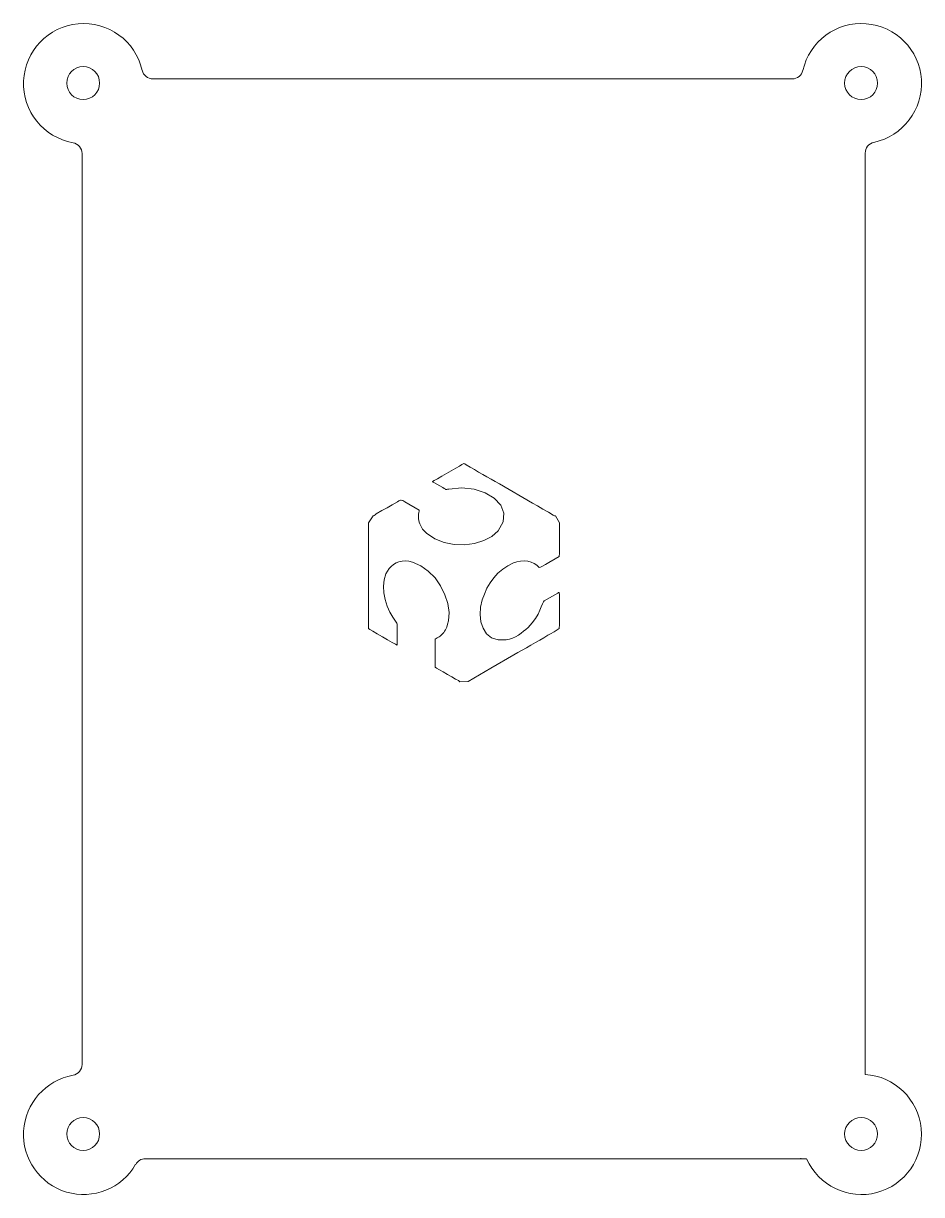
# Model space of a CAD drawing. Header units: millimetres. Extents: x -1309 to 1857, y -1546 to 39.
# Drawn here: x -559 to -477.2, y -222.4 to -115.8 of the extents above; entities that cross this region are included whole.
import ezdxf

# ---------------------------------------------------------------- set-up
doc = ezdxf.new("R2010")
doc.units = ezdxf.units.MM
doc.header["$LTSCALE"] = 0.5
doc.layers.add('Capa 03', color=7, linetype='Continuous', lineweight=0)

msp = doc.modelspace()

# ---------------------------------------------------------------- linework, layer by layer
at = {"layer": 'Capa 03'}
for p, q in [((-547.2, -120.83), (-545.85, -120.83)), ((-530.8, -120.83), (-507.81, -120.83)), ((-507.81, -120.83), (-488.97, -120.83)), ((-553.65, -159.08), (-553.65, -127.63)), ((-482.32, -127.59), (-482.32, -164.59)), ((-482.32, -178.63), (-482.32, -178.63)), ((-482.32, -178.63), (-482.32, -183.05)), ((-553.65, -210.58), (-553.65, -183.51)), ((-482.32, -199.21), (-482.32, -211.49)), ((-545.01, -219.17), (-547.9, -219.17)), ((-523.16, -219.17), (-527.98, -219.17)), ((-487.66, -219.17), (-507.35, -219.17)), ((-488.18, -219.11), (-488.18, -219.17))]:
    msp.add_line(p, q, dxfattribs=at)
for points in [[(-545.85, -120.83), (-530.8, -120.83)], [(-527.13, -160.61), (-527.06, -160.58), (-526.97, -160.53), (-526.85, -160.45), (-526.35, -160.15), (-525.87, -159.88), (-525.4, -159.62), (-524.92, -159.34), (-524.8, -159.26), (-524.71, -159.21), (-524.64, -159.19), (-524.58, -159.18), (-524.45, -159.23), (-524.24, -159.35), (-522.95, -160.1), (-522.96, -160.21), (-522.99, -160.31), (-523.01, -160.47), (-523.02, -160.73), (-523.01, -160.89), (-522.99, -161.04), (-522.95, -161.19), (-522.89, -161.34), (-522.84, -161.47), (-522.77, -161.59), (-522.7, -161.71), (-522.63, -161.82), (-522.46, -162.03), (-522.27, -162.21), (-521.52, -162.71), (-520.67, -163.05), (-519.75, -163.23), (-518.82, -163.26), (-517.91, -163.14), (-517.07, -162.88), (-516.33, -162.5), (-515.76, -161.99), (-515.29, -161.18), (-515.23, -160.39), (-515.52, -159.66), (-516.11, -159.02), (-516.93, -158.52), (-517.93, -158.19), (-519.06, -158.07), (-520.26, -158.19), (-520.37, -158.2), (-520.44, -158.21), (-520.51, -158.21), (-520.56, -158.2), (-520.66, -158.14), (-520.8, -158.05), (-521.62, -157.59), (-521.68, -157.56), (-521.7, -157.54), (-521.71, -157.53), (-521.72, -157.48), (-521.57, -157.4), (-521.28, -157.24), (-520.89, -157.02), (-520.46, -156.77), (-520.02, -156.52), (-519.62, -156.28), (-519.28, -156.09), (-519.07, -155.96), (-518.95, -155.89), (-518.87, -155.87), (-518.78, -155.9), (-518.66, -155.97), (-518.29, -156.19), (-517.91, -156.41), (-517.53, -156.63), (-517.16, -156.85), (-516.78, -157.07), (-516.4, -157.28), (-516.02, -157.5), (-515.64, -157.71), (-512.62, -159.46), (-512.16, -159.72), (-511.67, -160), (-511.18, -160.28), (-510.74, -160.55), (-510.62, -160.61), (-510.54, -160.63)], [(-527.13, -160.61), (-527.06, -160.58), (-526.97, -160.53), (-526.85, -160.45), (-526.35, -160.15), (-525.87, -159.88), (-525.4, -159.62), (-524.92, -159.34), (-524.8, -159.26), (-524.71, -159.21), (-524.64, -159.19), (-524.58, -159.18), (-524.45, -159.23), (-524.24, -159.35), (-522.95, -160.1), (-522.96, -160.21), (-522.99, -160.31), (-523.01, -160.47), (-523.02, -160.73), (-523.01, -160.89), (-522.99, -161.04), (-522.95, -161.19), (-522.89, -161.34), (-522.84, -161.47), (-522.77, -161.59), (-522.7, -161.71), (-522.63, -161.82), (-522.46, -162.03), (-522.27, -162.21), (-521.52, -162.71), (-520.67, -163.05), (-519.75, -163.23), (-518.82, -163.26), (-517.91, -163.14), (-517.07, -162.88), (-516.33, -162.5), (-515.76, -161.99), (-515.29, -161.18), (-515.23, -160.39), (-515.52, -159.66), (-516.11, -159.02), (-516.93, -158.52), (-517.93, -158.19), (-519.06, -158.07), (-520.26, -158.19), (-520.37, -158.2), (-520.44, -158.21), (-520.51, -158.21), (-520.56, -158.2), (-520.66, -158.14), (-520.8, -158.05), (-521.62, -157.59), (-521.68, -157.56), (-521.7, -157.54), (-521.71, -157.53), (-521.72, -157.48), (-521.57, -157.4), (-521.28, -157.24), (-520.89, -157.02), (-520.46, -156.77), (-520.02, -156.52), (-519.62, -156.28), (-519.28, -156.09), (-519.07, -155.96), (-518.95, -155.89), (-518.87, -155.87), (-518.78, -155.9), (-518.66, -155.97), (-518.29, -156.19), (-517.91, -156.41), (-517.53, -156.63), (-517.16, -156.85), (-516.78, -157.07), (-516.4, -157.28), (-516.02, -157.5), (-515.64, -157.71), (-512.62, -159.46), (-512.16, -159.72), (-511.67, -160), (-511.18, -160.28), (-510.74, -160.55), (-510.62, -160.61), (-510.54, -160.63)], [(-527.13, -160.61), (-527.06, -160.58), (-526.97, -160.53), (-526.85, -160.45), (-526.35, -160.15), (-525.87, -159.88), (-525.4, -159.62), (-524.92, -159.34), (-524.8, -159.26), (-524.71, -159.21), (-524.64, -159.19), (-524.58, -159.18), (-524.45, -159.23), (-524.24, -159.35), (-522.95, -160.1), (-522.96, -160.21), (-522.99, -160.31), (-523.01, -160.47), (-523.02, -160.73), (-523.01, -160.89), (-522.99, -161.04), (-522.95, -161.19), (-522.89, -161.34), (-522.84, -161.47), (-522.77, -161.59), (-522.7, -161.71), (-522.63, -161.82), (-522.46, -162.03), (-522.27, -162.21), (-521.52, -162.71), (-520.67, -163.05), (-519.75, -163.23), (-518.82, -163.26), (-517.91, -163.14), (-517.07, -162.88), (-516.33, -162.5), (-515.76, -161.99), (-515.29, -161.18), (-515.23, -160.39), (-515.52, -159.66), (-516.11, -159.02), (-516.93, -158.52), (-517.93, -158.19), (-519.06, -158.07), (-520.26, -158.19), (-520.37, -158.2), (-520.44, -158.21), (-520.51, -158.21), (-520.56, -158.2), (-520.66, -158.14), (-520.8, -158.05), (-521.62, -157.59), (-521.68, -157.56), (-521.7, -157.54), (-521.71, -157.53), (-521.72, -157.48), (-521.57, -157.4), (-521.28, -157.24), (-520.89, -157.02), (-520.46, -156.77), (-520.02, -156.52), (-519.62, -156.28), (-519.28, -156.09), (-519.07, -155.96), (-518.95, -155.89), (-518.87, -155.87), (-518.78, -155.9), (-518.66, -155.97), (-518.29, -156.19), (-517.91, -156.41), (-517.53, -156.63), (-517.16, -156.85), (-516.78, -157.07), (-516.4, -157.28), (-516.02, -157.5), (-515.64, -157.71), (-512.62, -159.46), (-512.16, -159.72), (-511.67, -160), (-511.18, -160.28), (-510.74, -160.55), (-510.62, -160.61), (-510.54, -160.63)], [(-527.13, -160.61), (-527.06, -160.58), (-526.97, -160.53), (-526.85, -160.45), (-526.35, -160.15), (-525.87, -159.88), (-525.4, -159.62), (-524.92, -159.34), (-524.8, -159.26), (-524.71, -159.21), (-524.64, -159.19), (-524.58, -159.18), (-524.45, -159.23), (-524.24, -159.35), (-522.95, -160.1), (-522.96, -160.21), (-522.99, -160.31), (-523.01, -160.47), (-523.02, -160.73), (-523.01, -160.89), (-522.99, -161.04), (-522.95, -161.19), (-522.89, -161.34), (-522.84, -161.47), (-522.77, -161.59), (-522.7, -161.71), (-522.63, -161.82), (-522.46, -162.03), (-522.27, -162.21), (-521.52, -162.71), (-520.67, -163.05), (-519.75, -163.23), (-518.82, -163.26), (-517.91, -163.14), (-517.07, -162.88), (-516.33, -162.5), (-515.76, -161.99), (-515.29, -161.18), (-515.23, -160.39), (-515.52, -159.66), (-516.11, -159.02), (-516.93, -158.52), (-517.93, -158.19), (-519.06, -158.07), (-520.26, -158.19), (-520.37, -158.2), (-520.44, -158.21), (-520.51, -158.21), (-520.56, -158.2), (-520.66, -158.14), (-520.8, -158.05), (-521.62, -157.59), (-521.68, -157.56), (-521.7, -157.54), (-521.71, -157.53), (-521.72, -157.48), (-521.57, -157.4), (-521.28, -157.24), (-520.89, -157.02), (-520.46, -156.77), (-520.02, -156.52), (-519.62, -156.28), (-519.28, -156.09), (-519.07, -155.96), (-518.95, -155.89), (-518.87, -155.87), (-518.78, -155.9), (-518.66, -155.97), (-518.29, -156.19), (-517.91, -156.41), (-517.53, -156.63), (-517.16, -156.85), (-516.78, -157.07), (-516.4, -157.28), (-516.02, -157.5), (-515.64, -157.71), (-512.62, -159.46), (-512.16, -159.72), (-511.67, -160), (-511.18, -160.28), (-510.74, -160.55), (-510.62, -160.61), (-510.54, -160.63)], [(-553.65, -160.43), (-553.65, -159.08)], [(-553.65, -183.51), (-553.65, -160.43)], [(-527.57, -161.26), (-527.13, -160.61)], [(-527.57, -161.26), (-527.13, -160.61)], [(-527.57, -161.26), (-527.13, -160.61)], [(-527.57, -161.26), (-527.13, -160.61)], [(-510.54, -160.63), (-510.17, -161.26)], [(-510.54, -160.63), (-510.17, -161.26)], [(-510.54, -160.63), (-510.17, -161.26)], [(-510.54, -160.63), (-510.17, -161.26)], [(-519.23, -175.73), (-519.36, -175.63), (-519.63, -175.48), (-519.98, -175.28), (-520.36, -175.06), (-520.75, -174.84), (-521.1, -174.64), (-521.36, -174.48), (-521.5, -174.39), (-521.5, -171.86), (-521.3, -171.74), (-521.12, -171.64), (-521.02, -171.57), (-520.93, -171.49), (-520.82, -171.38), (-520.71, -171.23), (-520.63, -171.12), (-520.56, -171), (-520.5, -170.88), (-520.44, -170.76), (-520.36, -170.5), (-520.28, -170.19), (-520.23, -169.42), (-520.34, -168.61), (-520.6, -167.8), (-520.99, -167.01), (-521.5, -166.28), (-522.12, -165.65), (-522.81, -165.16), (-523.56, -164.83), (-523.9, -164.76), (-524.21, -164.73), (-524.51, -164.75), (-524.79, -164.81), (-525.05, -164.91), (-525.28, -165.05), (-525.49, -165.22), (-525.68, -165.42), (-525.98, -165.9), (-526.14, -166.44), (-526.2, -167.03), (-526.16, -167.64), (-526.04, -168.25), (-525.85, -168.84), (-525.62, -169.38), (-525.35, -169.86), (-525.1, -170.22), (-524.98, -170.39), (-524.96, -170.46), (-524.95, -170.56), (-524.95, -170.71), (-524.95, -170.93), (-524.94, -171.3), (-524.94, -171.67), (-524.94, -172.03), (-524.95, -172.39), (-525.1, -172.32), (-525.41, -172.15), (-525.83, -171.91), (-526.3, -171.64), (-526.76, -171.37), (-527.16, -171.13), (-527.45, -170.96), (-527.56, -170.88), (-527.57, -161.26)], [(-519.23, -175.73), (-519.36, -175.63), (-519.63, -175.48), (-519.98, -175.28), (-520.36, -175.06), (-520.75, -174.84), (-521.1, -174.64), (-521.36, -174.48), (-521.5, -174.39), (-521.5, -171.86), (-521.3, -171.74), (-521.12, -171.64), (-521.02, -171.57), (-520.93, -171.49), (-520.82, -171.38), (-520.71, -171.23), (-520.63, -171.12), (-520.56, -171), (-520.5, -170.88), (-520.44, -170.76), (-520.36, -170.5), (-520.28, -170.19), (-520.23, -169.42), (-520.34, -168.61), (-520.6, -167.8), (-520.99, -167.01), (-521.5, -166.28), (-522.12, -165.65), (-522.81, -165.16), (-523.56, -164.83), (-523.9, -164.76), (-524.21, -164.73), (-524.51, -164.75), (-524.79, -164.81), (-525.05, -164.91), (-525.28, -165.05), (-525.49, -165.22), (-525.68, -165.42), (-525.98, -165.9), (-526.14, -166.44), (-526.2, -167.03), (-526.16, -167.64), (-526.04, -168.25), (-525.85, -168.84), (-525.62, -169.38), (-525.35, -169.86), (-525.1, -170.22), (-524.98, -170.39), (-524.96, -170.46), (-524.95, -170.56), (-524.95, -170.71), (-524.95, -170.93), (-524.94, -171.3), (-524.94, -171.67), (-524.94, -172.03), (-524.95, -172.39), (-525.1, -172.32), (-525.41, -172.15), (-525.83, -171.91), (-526.3, -171.64), (-526.76, -171.37), (-527.16, -171.13), (-527.45, -170.96), (-527.56, -170.88), (-527.57, -161.26)], [(-519.23, -175.73), (-519.36, -175.63), (-519.63, -175.48), (-519.98, -175.28), (-520.36, -175.06), (-520.75, -174.84), (-521.1, -174.64), (-521.36, -174.48), (-521.5, -174.39), (-521.5, -171.86), (-521.3, -171.74), (-521.12, -171.64), (-521.02, -171.57), (-520.93, -171.49), (-520.82, -171.38), (-520.71, -171.23), (-520.63, -171.12), (-520.56, -171), (-520.5, -170.88), (-520.44, -170.76), (-520.36, -170.5), (-520.28, -170.19), (-520.23, -169.42), (-520.34, -168.61), (-520.6, -167.8), (-520.99, -167.01), (-521.5, -166.28), (-522.12, -165.65), (-522.81, -165.16), (-523.56, -164.83), (-523.9, -164.76), (-524.21, -164.73), (-524.51, -164.75), (-524.79, -164.81), (-525.05, -164.91), (-525.28, -165.05), (-525.49, -165.22), (-525.68, -165.42), (-525.98, -165.9), (-526.14, -166.44), (-526.2, -167.03), (-526.16, -167.64), (-526.04, -168.25), (-525.85, -168.84), (-525.62, -169.38), (-525.35, -169.86), (-525.1, -170.22), (-524.98, -170.39), (-524.96, -170.46), (-524.95, -170.56), (-524.95, -170.71), (-524.95, -170.93), (-524.94, -171.3), (-524.94, -171.67), (-524.94, -172.03), (-524.95, -172.39), (-525.1, -172.32), (-525.41, -172.15), (-525.83, -171.91), (-526.3, -171.64), (-526.76, -171.37), (-527.16, -171.13), (-527.45, -170.96), (-527.56, -170.88), (-527.57, -161.26)], [(-519.23, -175.73), (-519.36, -175.63), (-519.63, -175.48), (-519.98, -175.28), (-520.36, -175.06), (-520.75, -174.84), (-521.1, -174.64), (-521.36, -174.48), (-521.5, -174.39), (-521.5, -171.86), (-521.3, -171.74), (-521.12, -171.64), (-521.02, -171.57), (-520.93, -171.49), (-520.82, -171.38), (-520.71, -171.23), (-520.63, -171.12), (-520.56, -171), (-520.5, -170.88), (-520.44, -170.76), (-520.36, -170.5), (-520.28, -170.19), (-520.23, -169.42), (-520.34, -168.61), (-520.6, -167.8), (-520.99, -167.01), (-521.5, -166.28), (-522.12, -165.65), (-522.81, -165.16), (-523.56, -164.83), (-523.9, -164.76), (-524.21, -164.73), (-524.51, -164.75), (-524.79, -164.81), (-525.05, -164.91), (-525.28, -165.05), (-525.49, -165.22), (-525.68, -165.42), (-525.98, -165.9), (-526.14, -166.44), (-526.2, -167.03), (-526.16, -167.64), (-526.04, -168.25), (-525.85, -168.84), (-525.62, -169.38), (-525.35, -169.86), (-525.1, -170.22), (-524.98, -170.39), (-524.96, -170.46), (-524.95, -170.56), (-524.95, -170.71), (-524.95, -170.93), (-524.94, -171.3), (-524.94, -171.67), (-524.94, -172.03), (-524.95, -172.39), (-525.1, -172.32), (-525.41, -172.15), (-525.83, -171.91), (-526.3, -171.64), (-526.76, -171.37), (-527.16, -171.13), (-527.45, -170.96), (-527.56, -170.88), (-527.57, -161.26)], [(-510.17, -161.26), (-510.18, -161.62), (-510.18, -162.02), (-510.18, -162.43), (-510.17, -162.85), (-510.17, -163.26), (-510.17, -163.66), (-510.17, -164.02), (-510.19, -164.33), (-510.57, -164.54), (-511.15, -164.88), (-511.45, -165.04), (-511.71, -165.19), (-511.91, -165.29), (-512.02, -165.32), (-512.22, -165.11), (-512.47, -164.95), (-512.75, -164.83), (-513.06, -164.75), (-513.38, -164.72), (-513.72, -164.74), (-514.04, -164.8), (-514.36, -164.9), (-514.87, -165.16), (-515.34, -165.48), (-515.77, -165.85), (-516.15, -166.27), (-516.48, -166.73), (-516.77, -167.22), (-517.01, -167.74), (-517.21, -168.28), (-517.35, -168.94), (-517.39, -169.61), (-517.32, -170.27), (-517.13, -170.86), (-516.81, -171.36), (-516.36, -171.72), (-515.76, -171.92), (-515.02, -171.92), (-514.73, -171.85), (-514.45, -171.75), (-514.17, -171.63), (-513.91, -171.48), (-513.66, -171.31), (-513.43, -171.13), (-513.22, -170.96), (-513.03, -170.78), (-512.65, -170.37), (-512.35, -169.96), (-512.12, -169.57), (-511.95, -169.21), (-511.82, -168.9), (-511.71, -168.64), (-511.63, -168.46), (-511.55, -168.37), (-510.32, -167.66), (-510.25, -167.61), (-510.2, -167.6), (-510.19, -167.64), (-510.18, -167.75), (-510.18, -168.13), (-510.18, -168.53), (-510.18, -168.93), (-510.18, -169.33), (-510.18, -169.73), (-510.18, -170.12), (-510.18, -170.51), (-510.19, -170.89), (-510.37, -171.01), (-510.66, -171.18), (-510.98, -171.36), (-511.22, -171.5), (-511.58, -171.72), (-511.96, -171.94), (-512.36, -172.17), (-512.77, -172.4), (-513.18, -172.63), (-513.58, -172.86), (-513.97, -173.08), (-514.33, -173.29), (-516.41, -174.49), (-517.97, -175.39), (-518.49, -175.7)], [(-510.17, -161.26), (-510.18, -161.62), (-510.18, -162.02), (-510.18, -162.43), (-510.17, -162.85), (-510.17, -163.26), (-510.17, -163.66), (-510.17, -164.02), (-510.19, -164.33), (-510.57, -164.54), (-511.15, -164.88), (-511.45, -165.04), (-511.71, -165.19), (-511.91, -165.29), (-512.02, -165.32), (-512.22, -165.11), (-512.47, -164.95), (-512.75, -164.83), (-513.06, -164.75), (-513.38, -164.72), (-513.72, -164.74), (-514.04, -164.8), (-514.36, -164.9), (-514.87, -165.16), (-515.34, -165.48), (-515.77, -165.85), (-516.15, -166.27), (-516.48, -166.73), (-516.77, -167.22), (-517.01, -167.74), (-517.21, -168.28), (-517.35, -168.94), (-517.39, -169.61), (-517.32, -170.27), (-517.13, -170.86), (-516.81, -171.36), (-516.36, -171.72), (-515.76, -171.92), (-515.02, -171.92), (-514.73, -171.85), (-514.45, -171.75), (-514.17, -171.63), (-513.91, -171.48), (-513.66, -171.31), (-513.43, -171.13), (-513.22, -170.96), (-513.03, -170.78), (-512.65, -170.37), (-512.35, -169.96), (-512.12, -169.57), (-511.95, -169.21), (-511.82, -168.9), (-511.71, -168.64), (-511.63, -168.46), (-511.55, -168.37), (-510.32, -167.66), (-510.25, -167.61), (-510.2, -167.6), (-510.19, -167.64), (-510.18, -167.75), (-510.18, -168.13), (-510.18, -168.53), (-510.18, -168.93), (-510.18, -169.33), (-510.18, -169.73), (-510.18, -170.12), (-510.18, -170.51), (-510.19, -170.89), (-510.37, -171.01), (-510.66, -171.18), (-510.98, -171.36), (-511.22, -171.5), (-511.58, -171.72), (-511.96, -171.94), (-512.36, -172.17), (-512.77, -172.4), (-513.18, -172.63), (-513.58, -172.86), (-513.97, -173.08), (-514.33, -173.29), (-516.41, -174.49), (-517.97, -175.39), (-518.49, -175.7)], [(-510.17, -161.26), (-510.18, -161.62), (-510.18, -162.02), (-510.18, -162.43), (-510.17, -162.85), (-510.17, -163.26), (-510.17, -163.66), (-510.17, -164.02), (-510.19, -164.33), (-510.57, -164.54), (-511.15, -164.88), (-511.45, -165.04), (-511.71, -165.19), (-511.91, -165.29), (-512.02, -165.32), (-512.22, -165.11), (-512.47, -164.95), (-512.75, -164.83), (-513.06, -164.75), (-513.38, -164.72), (-513.72, -164.74), (-514.04, -164.8), (-514.36, -164.9), (-514.87, -165.16), (-515.34, -165.48), (-515.77, -165.85), (-516.15, -166.27), (-516.48, -166.73), (-516.77, -167.22), (-517.01, -167.74), (-517.21, -168.28), (-517.35, -168.94), (-517.39, -169.61), (-517.32, -170.27), (-517.13, -170.86), (-516.81, -171.36), (-516.36, -171.72), (-515.76, -171.92), (-515.02, -171.92), (-514.73, -171.85), (-514.45, -171.75), (-514.17, -171.63), (-513.91, -171.48), (-513.66, -171.31), (-513.43, -171.13), (-513.22, -170.96), (-513.03, -170.78), (-512.65, -170.37), (-512.35, -169.96), (-512.12, -169.57), (-511.95, -169.21), (-511.82, -168.9), (-511.71, -168.64), (-511.63, -168.46), (-511.55, -168.37), (-510.32, -167.66), (-510.25, -167.61), (-510.2, -167.6), (-510.19, -167.64), (-510.18, -167.75), (-510.18, -168.13), (-510.18, -168.53), (-510.18, -168.93), (-510.18, -169.33), (-510.18, -169.73), (-510.18, -170.12), (-510.18, -170.51), (-510.19, -170.89), (-510.37, -171.01), (-510.66, -171.18), (-510.98, -171.36), (-511.22, -171.5), (-511.58, -171.72), (-511.96, -171.94), (-512.36, -172.17), (-512.77, -172.4), (-513.18, -172.63), (-513.58, -172.86), (-513.97, -173.08), (-514.33, -173.29), (-516.41, -174.49), (-517.97, -175.39), (-518.49, -175.7)], [(-510.17, -161.26), (-510.18, -161.62), (-510.18, -162.02), (-510.18, -162.43), (-510.17, -162.85), (-510.17, -163.26), (-510.17, -163.66), (-510.17, -164.02), (-510.19, -164.33), (-510.57, -164.54), (-511.15, -164.88), (-511.45, -165.04), (-511.71, -165.19), (-511.91, -165.29), (-512.02, -165.32), (-512.22, -165.11), (-512.47, -164.95), (-512.75, -164.83), (-513.06, -164.75), (-513.38, -164.72), (-513.72, -164.74), (-514.04, -164.8), (-514.36, -164.9), (-514.87, -165.16), (-515.34, -165.48), (-515.77, -165.85), (-516.15, -166.27), (-516.48, -166.73), (-516.77, -167.22), (-517.01, -167.74), (-517.21, -168.28), (-517.35, -168.94), (-517.39, -169.61), (-517.32, -170.27), (-517.13, -170.86), (-516.81, -171.36), (-516.36, -171.72), (-515.76, -171.92), (-515.02, -171.92), (-514.73, -171.85), (-514.45, -171.75), (-514.17, -171.63), (-513.91, -171.48), (-513.66, -171.31), (-513.43, -171.13), (-513.22, -170.96), (-513.03, -170.78), (-512.65, -170.37), (-512.35, -169.96), (-512.12, -169.57), (-511.95, -169.21), (-511.82, -168.9), (-511.71, -168.64), (-511.63, -168.46), (-511.55, -168.37), (-510.32, -167.66), (-510.25, -167.61), (-510.2, -167.6), (-510.19, -167.64), (-510.18, -167.75), (-510.18, -168.13), (-510.18, -168.53), (-510.18, -168.93), (-510.18, -169.33), (-510.18, -169.73), (-510.18, -170.12), (-510.18, -170.51), (-510.19, -170.89), (-510.37, -171.01), (-510.66, -171.18), (-510.98, -171.36), (-511.22, -171.5), (-511.58, -171.72), (-511.96, -171.94), (-512.36, -172.17), (-512.77, -172.4), (-513.18, -172.63), (-513.58, -172.86), (-513.97, -173.08), (-514.33, -173.29), (-516.41, -174.49), (-517.97, -175.39), (-518.49, -175.7)], [(-482.32, -164.59), (-482.32, -178.63)], [(-518.49, -175.7), (-519.23, -175.73)], [(-518.49, -175.7), (-519.23, -175.73)], [(-518.49, -175.7), (-519.23, -175.73)], [(-518.49, -175.7), (-519.23, -175.73)], [(-482.32, -183.05), (-482.32, -199.21)], [(-507.35, -219.17), (-545.01, -219.17)]]:
    msp.add_lwpolyline(points, dxfattribs=at)
for centre in [(-553.55, -121.21), (-482.69, -121.21), (-553.55, -216.91), (-482.69, -216.91)]:
    msp.add_circle(centre, 1.5, dxfattribs=at)
for centre, radius, start, end in [((-553.52, -121.26), 5.47, 12.7091, 259.9481), ((-482.66, -121.26), 5.47, 281.9518, 167.2909), ((-547.2, -119.83), 1, 192.7091, 270), ((-488.97, -119.83), 1, 270, 347.2909), ((-554.65, -127.63), 1, 0, 79.9481), ((-481.32, -127.59), 1, 101.9518, 180), ((-554.65, -210.58), 1, 280.0519, 0), ((-553.52, -216.95), 5.47, 100.0519, 330.199), ((-482.66, -216.95), 5.47, 203.8977, 86.431), ((-547.9, -220.17), 1, 90, 150.199)]:
    msp.add_arc(centre, radius, start, end, dxfattribs=at)

doc.saveas('drawing.dxf')
